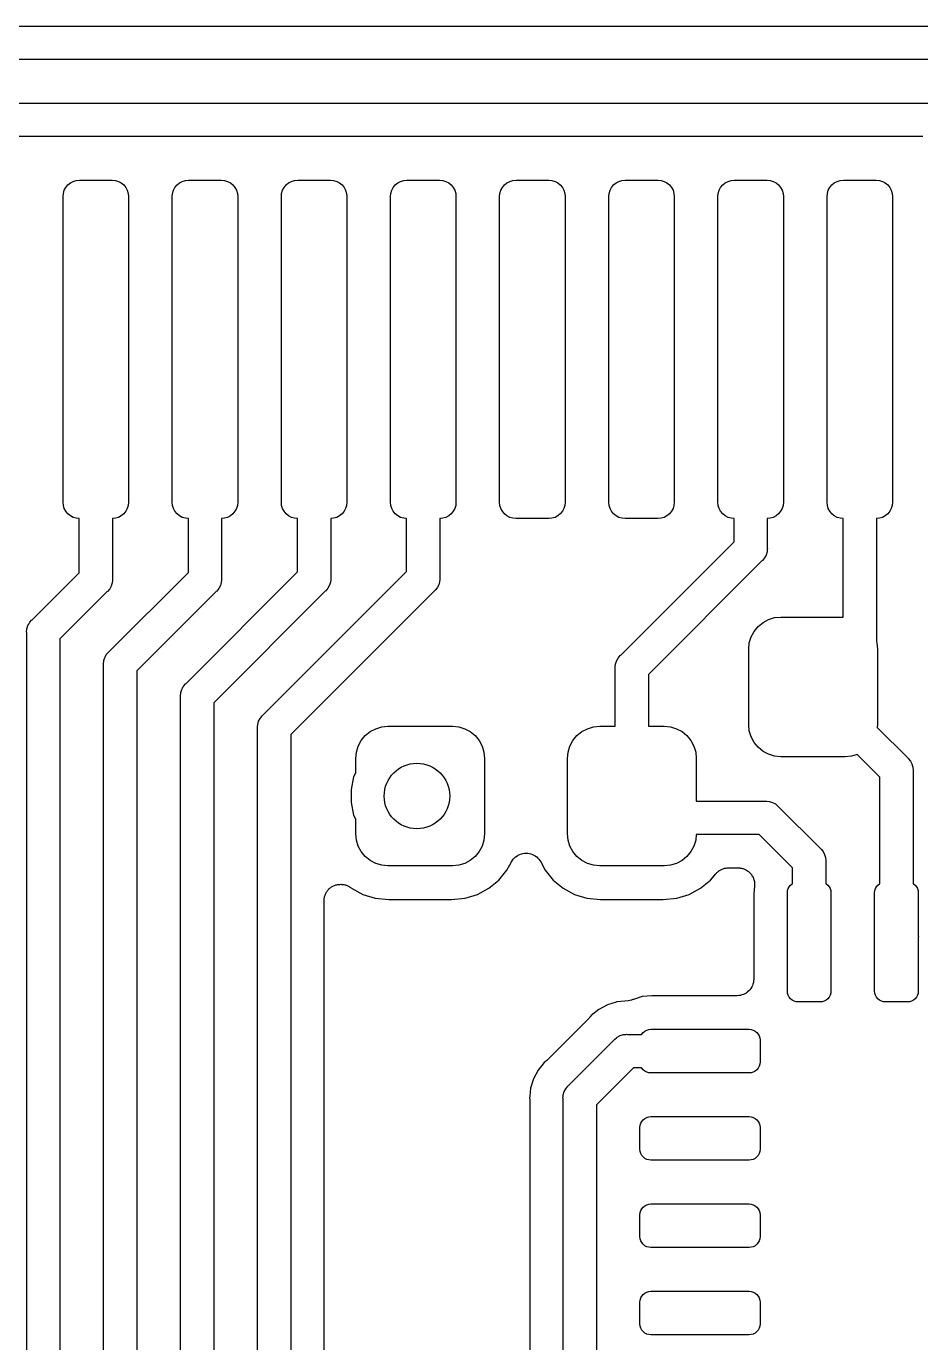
# Model space of a CAD drawing. Extents: x 0.48 to 2.43, y -7.79 to -4.85.
# Drawn here: x 1.3036 to 1.4649, y -6.0828 to -5.8454 of the extents above; entities that cross this region are included whole.
import ezdxf

# ---------------------------------------------------------------- set-up
doc = ezdxf.new("R2010")
doc.units = 0
doc.header["$MEASUREMENT"] = 0
doc.layers.add('BLACK', color=7, linetype='CONTINUOUS')

msp = doc.modelspace()

# ---------------------------------------------------------------- linework, layer by layer
at = {"layer": 'BLACK', "linetype": 'CONTINUOUS'}
for p, q in [((1.28214, -5.84544), (1.47214, -5.84544)), ((1.47104, -5.85144), (1.28323, -5.85144)), ((1.28788, -5.85931), (1.46639, -5.85931)), ((1.46529, -5.86531), (1.28898, -5.86531)), ((1.31025, -5.87557), (1.31042, -5.87501)), ((1.31042, -5.87501), (1.31069, -5.8745)), ((1.31069, -5.8745), (1.31106, -5.87405)), ((1.31106, -5.87405), (1.31151, -5.87369)), ((1.31151, -5.87369), (1.31202, -5.87341)), ((1.31202, -5.87341), (1.31257, -5.87325)), ((1.31257, -5.87325), (1.31315, -5.87319)), ((1.31315, -5.87319), (1.31906, -5.87319)), ((1.31906, -5.87319), (1.31963, -5.87325)), ((1.31963, -5.87325), (1.32019, -5.87341)), ((1.32019, -5.87341), (1.3207, -5.87369)), ((1.3207, -5.87369), (1.32114, -5.87405)), ((1.32114, -5.87405), (1.32151, -5.8745)), ((1.32151, -5.8745), (1.32178, -5.87501)), ((1.32178, -5.87501), (1.32195, -5.87557)), ((1.32994, -5.87557), (1.33011, -5.87501)), ((1.33011, -5.87501), (1.33038, -5.8745)), ((1.33038, -5.8745), (1.33075, -5.87405)), ((1.33075, -5.87405), (1.33119, -5.87369)), ((1.33119, -5.87369), (1.3317, -5.87341)), ((1.3317, -5.87341), (1.33226, -5.87325)), ((1.33226, -5.87325), (1.33283, -5.87319)), ((1.33283, -5.87319), (1.33874, -5.87319)), ((1.33874, -5.87319), (1.33932, -5.87325)), ((1.33932, -5.87325), (1.33987, -5.87341)), ((1.33987, -5.87341), (1.34038, -5.87369)), ((1.34038, -5.87369), (1.34083, -5.87405)), ((1.34083, -5.87405), (1.3412, -5.8745)), ((1.3412, -5.8745), (1.34147, -5.87501)), ((1.34147, -5.87501), (1.34164, -5.87557)), ((1.34962, -5.87557), (1.34979, -5.87501)), ((1.34979, -5.87501), (1.35006, -5.8745)), ((1.35006, -5.8745), (1.35043, -5.87405)), ((1.35043, -5.87405), (1.35088, -5.87369)), ((1.35088, -5.87369), (1.35139, -5.87341)), ((1.35139, -5.87341), (1.35194, -5.87325)), ((1.35194, -5.87325), (1.35252, -5.87319)), ((1.35252, -5.87319), (1.35843, -5.87319)), ((1.35843, -5.87319), (1.359, -5.87325)), ((1.359, -5.87325), (1.35956, -5.87341)), ((1.35956, -5.87341), (1.36007, -5.87369)), ((1.36007, -5.87369), (1.36051, -5.87405)), ((1.36051, -5.87405), (1.36088, -5.8745)), ((1.36088, -5.8745), (1.36115, -5.87501)), ((1.36115, -5.87501), (1.36132, -5.87557)), ((1.36931, -5.87557), (1.36948, -5.87501)), ((1.36948, -5.87501), (1.36975, -5.8745)), ((1.36975, -5.8745), (1.37012, -5.87405)), ((1.37012, -5.87405), (1.37056, -5.87369)), ((1.37056, -5.87369), (1.37107, -5.87341)), ((1.37107, -5.87341), (1.37163, -5.87325)), ((1.37163, -5.87325), (1.3722, -5.87319)), ((1.3722, -5.87319), (1.37811, -5.87319)), ((1.37811, -5.87319), (1.37869, -5.87325)), ((1.37869, -5.87325), (1.37924, -5.87341)), ((1.37924, -5.87341), (1.37975, -5.87369)), ((1.37975, -5.87369), (1.3802, -5.87405)), ((1.3802, -5.87405), (1.38057, -5.8745)), ((1.38057, -5.8745), (1.38084, -5.87501)), ((1.38084, -5.87501), (1.38101, -5.87557)), ((1.38899, -5.87557), (1.38916, -5.87501)), ((1.38916, -5.87501), (1.38943, -5.8745)), ((1.38943, -5.8745), (1.3898, -5.87405)), ((1.3898, -5.87405), (1.39025, -5.87369)), ((1.39025, -5.87369), (1.39076, -5.87341)), ((1.39076, -5.87341), (1.39131, -5.87325)), ((1.39131, -5.87325), (1.39189, -5.87319)), ((1.39189, -5.87319), (1.3978, -5.87319)), ((1.3978, -5.87319), (1.39837, -5.87325)), ((1.39837, -5.87325), (1.39893, -5.87341)), ((1.39893, -5.87341), (1.39944, -5.87369)), ((1.39944, -5.87369), (1.39988, -5.87405)), ((1.39988, -5.87405), (1.40025, -5.8745)), ((1.40025, -5.8745), (1.40052, -5.87501)), ((1.40052, -5.87501), (1.40069, -5.87557)), ((1.40868, -5.87557), (1.40885, -5.87501)), ((1.40885, -5.87501), (1.40912, -5.8745)), ((1.40912, -5.8745), (1.40949, -5.87405)), ((1.40949, -5.87405), (1.40993, -5.87369)), ((1.40993, -5.87369), (1.41044, -5.87341)), ((1.41044, -5.87341), (1.411, -5.87325)), ((1.411, -5.87325), (1.41157, -5.87319)), ((1.41157, -5.87319), (1.41748, -5.87319)), ((1.41748, -5.87319), (1.41806, -5.87325)), ((1.41806, -5.87325), (1.41861, -5.87341)), ((1.41861, -5.87341), (1.41912, -5.87369)), ((1.41912, -5.87369), (1.41957, -5.87405)), ((1.41957, -5.87405), (1.41994, -5.8745)), ((1.41994, -5.8745), (1.42021, -5.87501)), ((1.42021, -5.87501), (1.42038, -5.87557)), ((1.42836, -5.87557), (1.42853, -5.87501)), ((1.42853, -5.87501), (1.4288, -5.8745)), ((1.4288, -5.8745), (1.42917, -5.87405)), ((1.42917, -5.87405), (1.42962, -5.87369)), ((1.42962, -5.87369), (1.43013, -5.87341)), ((1.43013, -5.87341), (1.43068, -5.87325)), ((1.43068, -5.87325), (1.43126, -5.87319)), ((1.43126, -5.87319), (1.43717, -5.87319)), ((1.43717, -5.87319), (1.43774, -5.87325)), ((1.43774, -5.87325), (1.4383, -5.87341)), ((1.4383, -5.87341), (1.43881, -5.87369)), ((1.43881, -5.87369), (1.43925, -5.87405)), ((1.43925, -5.87405), (1.43962, -5.8745)), ((1.43962, -5.8745), (1.43989, -5.87501)), ((1.43989, -5.87501), (1.44006, -5.87557)), ((1.44805, -5.87557), (1.44822, -5.87501)), ((1.44822, -5.87501), (1.44849, -5.8745)), ((1.44849, -5.8745), (1.44886, -5.87405)), ((1.44886, -5.87405), (1.4493, -5.87369)), ((1.4493, -5.87369), (1.44981, -5.87341)), ((1.44981, -5.87341), (1.45037, -5.87325)), ((1.45037, -5.87325), (1.45094, -5.87319)), ((1.45094, -5.87319), (1.45685, -5.87319)), ((1.45685, -5.87319), (1.45743, -5.87325)), ((1.45743, -5.87325), (1.45798, -5.87341)), ((1.45798, -5.87341), (1.45849, -5.87369)), ((1.45849, -5.87369), (1.45894, -5.87405)), ((1.45894, -5.87405), (1.45931, -5.8745)), ((1.45931, -5.8745), (1.45958, -5.87501)), ((1.45958, -5.87501), (1.45975, -5.87557)), ((1.3102, -5.87614), (1.31025, -5.87557)), ((1.3102, -5.93126), (1.3102, -5.87614)), ((1.32195, -5.87557), (1.32201, -5.87614)), ((1.32201, -5.87614), (1.32201, -5.93126)), ((1.32988, -5.87614), (1.32994, -5.87557)), ((1.32988, -5.93126), (1.32988, -5.87614)), ((1.34164, -5.87557), (1.34169, -5.87614)), ((1.34169, -5.87614), (1.34169, -5.93126)), ((1.34957, -5.87614), (1.34962, -5.87557)), ((1.34957, -5.93126), (1.34957, -5.87614)), ((1.36132, -5.87557), (1.36138, -5.87614)), ((1.36138, -5.87614), (1.36138, -5.93126)), ((1.36925, -5.87614), (1.36931, -5.87557)), ((1.36925, -5.93126), (1.36925, -5.87614)), ((1.38101, -5.87557), (1.38106, -5.87614)), ((1.38106, -5.87614), (1.38106, -5.93126)), ((1.38894, -5.87614), (1.38899, -5.87557)), ((1.38894, -5.93126), (1.38894, -5.87614)), ((1.40069, -5.87557), (1.40075, -5.87614)), ((1.40075, -5.87614), (1.40075, -5.93126)), ((1.40862, -5.87614), (1.40868, -5.87557)), ((1.40862, -5.93126), (1.40862, -5.87614)), ((1.42038, -5.87557), (1.42043, -5.87614)), ((1.42043, -5.87614), (1.42043, -5.93126)), ((1.42831, -5.87614), (1.42836, -5.87557)), ((1.42831, -5.93126), (1.42831, -5.87614)), ((1.44006, -5.87557), (1.44012, -5.87614)), ((1.44012, -5.87614), (1.44012, -5.93126)), ((1.44799, -5.87614), (1.44805, -5.87557)), ((1.44799, -5.93126), (1.44799, -5.87614)), ((1.45975, -5.87557), (1.4598, -5.87614)), ((1.4598, -5.87614), (1.4598, -5.93126)), ((1.31025, -5.93184), (1.3102, -5.93126)), ((1.31042, -5.93239), (1.31025, -5.93184)), ((1.32195, -5.93184), (1.32178, -5.93239)), ((1.32201, -5.93126), (1.32195, -5.93184)), ((1.32994, -5.93184), (1.32988, -5.93126)), ((1.33011, -5.93239), (1.32994, -5.93184)), ((1.34164, -5.93184), (1.34147, -5.93239)), ((1.34169, -5.93126), (1.34164, -5.93184)), ((1.34962, -5.93184), (1.34957, -5.93126)), ((1.34979, -5.93239), (1.34962, -5.93184)), ((1.36132, -5.93184), (1.36115, -5.93239)), ((1.36138, -5.93126), (1.36132, -5.93184)), ((1.36931, -5.93184), (1.36925, -5.93126)), ((1.36948, -5.93239), (1.36931, -5.93184)), ((1.38101, -5.93184), (1.38084, -5.93239)), ((1.38106, -5.93126), (1.38101, -5.93184)), ((1.38899, -5.93184), (1.38894, -5.93126)), ((1.38916, -5.93239), (1.38899, -5.93184)), ((1.40069, -5.93184), (1.40052, -5.93239)), ((1.40075, -5.93126), (1.40069, -5.93184)), ((1.40868, -5.93184), (1.40862, -5.93126)), ((1.40885, -5.93239), (1.40868, -5.93184)), ((1.42038, -5.93184), (1.42021, -5.93239)), ((1.42043, -5.93126), (1.42038, -5.93184)), ((1.42836, -5.93184), (1.42831, -5.93126)), ((1.42853, -5.93239), (1.42836, -5.93184)), ((1.44006, -5.93184), (1.43989, -5.93239)), ((1.44012, -5.93126), (1.44006, -5.93184)), ((1.44805, -5.93184), (1.44799, -5.93126)), ((1.44822, -5.93239), (1.44805, -5.93184)), ((1.45975, -5.93184), (1.45958, -5.93239)), ((1.4598, -5.93126), (1.45975, -5.93184)), ((1.31069, -5.9329), (1.31042, -5.93239)), ((1.31106, -5.93335), (1.31069, -5.9329)), ((1.31151, -5.93371), (1.31106, -5.93335)), ((1.31202, -5.93399), (1.31151, -5.93371)), ((1.31257, -5.93416), (1.31202, -5.93399)), ((1.3131, -5.93421), (1.31257, -5.93416)), ((1.3131, -5.94397), (1.3131, -5.93421)), ((1.31963, -5.93416), (1.3191, -5.93421)), ((1.3191, -5.93421), (1.3191, -5.94506)), ((1.32019, -5.93399), (1.31963, -5.93416)), ((1.3207, -5.93371), (1.32019, -5.93399)), ((1.32114, -5.93335), (1.3207, -5.93371)), ((1.32151, -5.9329), (1.32114, -5.93335)), ((1.32178, -5.93239), (1.32151, -5.9329)), ((1.33038, -5.9329), (1.33011, -5.93239)), ((1.33075, -5.93335), (1.33038, -5.9329)), ((1.33119, -5.93371), (1.33075, -5.93335)), ((1.3317, -5.93399), (1.33119, -5.93371)), ((1.33226, -5.93416), (1.3317, -5.93399)), ((1.33279, -5.93421), (1.33226, -5.93416)), ((1.33279, -5.94391), (1.33279, -5.93421)), ((1.33932, -5.93416), (1.33879, -5.93421)), ((1.33879, -5.93421), (1.33879, -5.945)), ((1.33987, -5.93399), (1.33932, -5.93416)), ((1.34038, -5.93371), (1.33987, -5.93399)), ((1.34083, -5.93335), (1.34038, -5.93371)), ((1.3412, -5.9329), (1.34083, -5.93335)), ((1.34147, -5.93239), (1.3412, -5.9329)), ((1.35006, -5.9329), (1.34979, -5.93239)), ((1.35043, -5.93335), (1.35006, -5.9329)), ((1.35088, -5.93371), (1.35043, -5.93335)), ((1.35139, -5.93399), (1.35088, -5.93371)), ((1.35194, -5.93416), (1.35139, -5.93399)), ((1.35247, -5.93421), (1.35194, -5.93416)), ((1.35247, -5.94384), (1.35247, -5.93421)), ((1.359, -5.93416), (1.35847, -5.93421)), ((1.35847, -5.93421), (1.35847, -5.94494)), ((1.35956, -5.93399), (1.359, -5.93416)), ((1.36007, -5.93371), (1.35956, -5.93399)), ((1.36051, -5.93335), (1.36007, -5.93371)), ((1.36088, -5.9329), (1.36051, -5.93335)), ((1.36115, -5.93239), (1.36088, -5.9329)), ((1.36975, -5.9329), (1.36948, -5.93239)), ((1.37012, -5.93335), (1.36975, -5.9329)), ((1.37056, -5.93371), (1.37012, -5.93335)), ((1.37107, -5.93399), (1.37056, -5.93371)), ((1.37163, -5.93416), (1.37107, -5.93399)), ((1.37216, -5.93421), (1.37163, -5.93416)), ((1.37216, -5.94378), (1.37216, -5.93421)), ((1.37869, -5.93416), (1.37816, -5.93421)), ((1.37816, -5.93421), (1.37816, -5.94487)), ((1.37924, -5.93399), (1.37869, -5.93416)), ((1.37975, -5.93371), (1.37924, -5.93399)), ((1.3802, -5.93335), (1.37975, -5.93371)), ((1.38057, -5.9329), (1.3802, -5.93335)), ((1.38084, -5.93239), (1.38057, -5.9329)), ((1.38943, -5.9329), (1.38916, -5.93239)), ((1.3898, -5.93335), (1.38943, -5.9329)), ((1.39025, -5.93371), (1.3898, -5.93335)), ((1.39076, -5.93399), (1.39025, -5.93371)), ((1.39131, -5.93416), (1.39076, -5.93399)), ((1.39189, -5.93421), (1.39131, -5.93416)), ((1.3978, -5.93421), (1.39189, -5.93421)), ((1.39837, -5.93416), (1.3978, -5.93421)), ((1.39893, -5.93399), (1.39837, -5.93416)), ((1.39944, -5.93371), (1.39893, -5.93399)), ((1.39988, -5.93335), (1.39944, -5.93371)), ((1.40025, -5.9329), (1.39988, -5.93335)), ((1.40052, -5.93239), (1.40025, -5.9329)), ((1.40912, -5.9329), (1.40885, -5.93239)), ((1.40949, -5.93335), (1.40912, -5.9329)), ((1.40993, -5.93371), (1.40949, -5.93335)), ((1.41044, -5.93399), (1.40993, -5.93371)), ((1.411, -5.93416), (1.41044, -5.93399)), ((1.41157, -5.93421), (1.411, -5.93416)), ((1.41748, -5.93421), (1.41157, -5.93421)), ((1.41806, -5.93416), (1.41748, -5.93421)), ((1.41861, -5.93399), (1.41806, -5.93416)), ((1.41912, -5.93371), (1.41861, -5.93399)), ((1.41957, -5.93335), (1.41912, -5.93371)), ((1.41994, -5.9329), (1.41957, -5.93335)), ((1.42021, -5.93239), (1.41994, -5.9329)), ((1.4288, -5.9329), (1.42853, -5.93239)), ((1.42917, -5.93335), (1.4288, -5.9329)), ((1.42962, -5.93371), (1.42917, -5.93335)), ((1.43013, -5.93399), (1.42962, -5.93371)), ((1.43068, -5.93416), (1.43013, -5.93399)), ((1.43121, -5.93421), (1.43068, -5.93416)), ((1.43121, -5.93839), (1.43121, -5.93421)), ((1.43774, -5.93416), (1.43721, -5.93421)), ((1.43721, -5.93421), (1.43721, -5.93949)), ((1.4383, -5.93399), (1.43774, -5.93416)), ((1.43881, -5.93371), (1.4383, -5.93399)), ((1.43925, -5.93335), (1.43881, -5.93371)), ((1.43962, -5.9329), (1.43925, -5.93335)), ((1.43989, -5.93239), (1.43962, -5.9329)), ((1.44849, -5.9329), (1.44822, -5.93239)), ((1.44886, -5.93335), (1.44849, -5.9329)), ((1.4493, -5.93371), (1.44886, -5.93335)), ((1.44981, -5.93399), (1.4493, -5.93371)), ((1.45037, -5.93416), (1.44981, -5.93399)), ((1.4509, -5.93421), (1.45037, -5.93416)), ((1.4509, -5.95197), (1.4509, -5.93421)), ((1.45743, -5.93416), (1.4569, -5.93421)), ((1.4569, -5.93421), (1.4569, -5.95599)), ((1.45798, -5.93399), (1.45743, -5.93416)), ((1.45849, -5.93371), (1.45798, -5.93399)), ((1.45894, -5.93335), (1.45849, -5.93371)), ((1.45931, -5.9329), (1.45894, -5.93335)), ((1.45958, -5.93239), (1.45931, -5.9329)), ((1.41078, -5.95883), (1.43121, -5.93839)), ((1.43672, -5.94131), (1.43634, -5.94177)), ((1.437, -5.94079), (1.43672, -5.94131)), ((1.43717, -5.94023), (1.437, -5.94079)), ((1.43721, -5.93978), (1.43717, -5.94023)), ((1.43721, -5.93949), (1.43723, -5.93964)), ((1.43723, -5.93964), (1.43721, -5.93978)), ((1.43721, -5.93978), (1.43721, -5.93978)), ((1.30462, -5.95245), (1.3131, -5.94397)), ((1.31849, -5.9582), (1.33279, -5.94391)), ((1.33237, -5.96395), (1.35247, -5.94384)), ((1.34624, -5.96969), (1.37216, -5.94378)), ((1.43623, -5.94186), (1.4158, -5.9623)), ((1.43634, -5.94177), (1.43623, -5.94186)), ((1.31889, -5.94637), (1.31861, -5.94689)), ((1.31906, -5.9458), (1.31889, -5.94637)), ((1.3191, -5.94536), (1.31906, -5.9458)), ((1.3191, -5.94506), (1.31912, -5.94521)), ((1.31912, -5.94521), (1.3191, -5.94536)), ((1.3191, -5.94536), (1.3191, -5.94536)), ((1.33857, -5.9463), (1.33829, -5.94682)), ((1.33874, -5.94574), (1.33857, -5.9463)), ((1.33879, -5.94529), (1.33874, -5.94574)), ((1.33879, -5.945), (1.3388, -5.94515)), ((1.3388, -5.94515), (1.33879, -5.94529)), ((1.33879, -5.94529), (1.33879, -5.94529)), ((1.35826, -5.94624), (1.35798, -5.94676)), ((1.35843, -5.94567), (1.35826, -5.94624)), ((1.35847, -5.94523), (1.35843, -5.94567)), ((1.35847, -5.94494), (1.35849, -5.94508)), ((1.35849, -5.94508), (1.35847, -5.94523)), ((1.35847, -5.94523), (1.35847, -5.94523)), ((1.37794, -5.94617), (1.37766, -5.9467)), ((1.37811, -5.94561), (1.37794, -5.94617)), ((1.37816, -5.94517), (1.37811, -5.94561)), ((1.37816, -5.94487), (1.37817, -5.94502)), ((1.37817, -5.94502), (1.37816, -5.94517)), ((1.37816, -5.94517), (1.37816, -5.94517)), ((1.31812, -5.94744), (1.30964, -5.95592)), ((1.31823, -5.94734), (1.31812, -5.94744)), ((1.31861, -5.94689), (1.31823, -5.94734)), ((1.3378, -5.94737), (1.32351, -5.96167)), ((1.35749, -5.94731), (1.33739, -5.96741)), ((1.33792, -5.94728), (1.3378, -5.94737)), ((1.33829, -5.94682), (1.33792, -5.94728)), ((1.37717, -5.94725), (1.35126, -5.97316)), ((1.3576, -5.94722), (1.35749, -5.94731)), ((1.35798, -5.94676), (1.3576, -5.94722)), ((1.37729, -5.94715), (1.37717, -5.94725)), ((1.37766, -5.9467), (1.37729, -5.94715)), ((1.30369, -5.95407), (1.30385, -5.95352)), ((1.30385, -5.95352), (1.304, -5.95325)), ((1.304, -5.95325), (1.30413, -5.953)), ((1.30413, -5.953), (1.30423, -5.95289)), ((1.30423, -5.95289), (1.3045, -5.95255)), ((1.3045, -5.95255), (1.30462, -5.95245)), ((1.43556, -5.95367), (1.43644, -5.95295)), ((1.43644, -5.95295), (1.43744, -5.95241)), ((1.43744, -5.95241), (1.43853, -5.95208)), ((1.43853, -5.95208), (1.43967, -5.95197)), ((1.43967, -5.95197), (1.4509, -5.95197)), ((1.30362, -5.95468), (1.30368, -5.95409)), ((1.30364, -5.95482), (1.30362, -5.95468)), ((1.30364, -6.43337), (1.30364, -5.95482)), ((1.30368, -5.95409), (1.30369, -5.95407)), ((1.30964, -5.95592), (1.30964, -6.43228)), ((1.43397, -5.95664), (1.4343, -5.95555)), ((1.4343, -5.95555), (1.43484, -5.95455)), ((1.43484, -5.95455), (1.43556, -5.95367)), ((1.31829, -5.95841), (1.31838, -5.95829)), ((1.31838, -5.95829), (1.31849, -5.9582)), ((1.43386, -5.95778), (1.43397, -5.95664)), ((1.43386, -5.97136), (1.43386, -5.95778)), ((1.4569, -5.95629), (1.45689, -5.95636)), ((1.45689, -5.95636), (1.45698, -5.95664)), ((1.4569, -5.95599), (1.45691, -5.95614)), ((1.45691, -5.95614), (1.4569, -5.95629)), ((1.45698, -5.95664), (1.45709, -5.95778)), ((1.45709, -5.95778), (1.45709, -5.97136)), ((1.3175, -5.96042), (1.31755, -5.95984)), ((1.31751, -5.96057), (1.3175, -5.96042)), ((1.31751, -6.42666), (1.31751, -5.96057)), ((1.31755, -5.95984), (1.31756, -5.95983)), ((1.31756, -5.95983), (1.31773, -5.95927)), ((1.31773, -5.95927), (1.31777, -5.95919)), ((1.31777, -5.95919), (1.318, -5.95875)), ((1.318, -5.95875), (1.31829, -5.95841)), ((1.4098, -5.96087), (1.40984, -5.96047)), ((1.40984, -5.96047), (1.41001, -5.9599)), ((1.41001, -5.9599), (1.41029, -5.95938)), ((1.41029, -5.95938), (1.41066, -5.95892)), ((1.41066, -5.95892), (1.41078, -5.95883)), ((1.32351, -5.96167), (1.32351, -6.42557)), ((1.40978, -5.96105), (1.4098, -5.96087)), ((1.4098, -5.9612), (1.40978, -5.96105)), ((1.4098, -5.97165), (1.4098, -5.9612)), ((1.4158, -5.9623), (1.4158, -5.97165)), ((1.33143, -5.96558), (1.3316, -5.96502)), ((1.3316, -5.96502), (1.33171, -5.96482)), ((1.33171, -5.96482), (1.33188, -5.9645)), ((1.33188, -5.9645), (1.33199, -5.96436)), ((1.33199, -5.96436), (1.33225, -5.96404)), ((1.33225, -5.96404), (1.33237, -5.96395)), ((1.33137, -5.96617), (1.33142, -5.96562)), ((1.33139, -5.96632), (1.33137, -5.96617)), ((1.33139, -6.42085), (1.33139, -5.96632)), ((1.33142, -5.96562), (1.33143, -5.96558)), ((1.33739, -5.96741), (1.33739, -6.41976)), ((1.34575, -5.97024), (1.34613, -5.96979)), ((1.34613, -5.96979), (1.34624, -5.96969)), ((1.34524, -5.97192), (1.34526, -5.97176)), ((1.34526, -5.97207), (1.34524, -5.97192)), ((1.34526, -5.97176), (1.3453, -5.97133)), ((1.34526, -6.41504), (1.34526, -5.97207)), ((1.3453, -5.97133), (1.34547, -5.97076)), ((1.34547, -5.97076), (1.34575, -5.97024)), ((1.36557, -5.97263), (1.36658, -5.9721)), ((1.36658, -5.9721), (1.36767, -5.97177)), ((1.36767, -5.97177), (1.3688, -5.97165)), ((1.3688, -5.97165), (1.38041, -5.97165)), ((1.38041, -5.97165), (1.38155, -5.97177)), ((1.38155, -5.97177), (1.38264, -5.9721)), ((1.38264, -5.9721), (1.38364, -5.97263)), ((1.40376, -5.97263), (1.40477, -5.9721)), ((1.40477, -5.9721), (1.40586, -5.97177)), ((1.40586, -5.97177), (1.40699, -5.97165)), ((1.40699, -5.97165), (1.4098, -5.97165)), ((1.4158, -5.97165), (1.4186, -5.97165)), ((1.4186, -5.97165), (1.41974, -5.97177)), ((1.41974, -5.97177), (1.42082, -5.9721)), ((1.42082, -5.9721), (1.42183, -5.97263)), ((1.43397, -5.97249), (1.43386, -5.97136)), ((1.4343, -5.97358), (1.43397, -5.97249)), ((1.45709, -5.97136), (1.45703, -5.97189)), ((1.45703, -5.97189), (1.46253, -5.97738)), ((1.35126, -5.97316), (1.35126, -6.41395)), ((1.36343, -5.97524), (1.36397, -5.97423)), ((1.36397, -5.97423), (1.36469, -5.97335)), ((1.36469, -5.97335), (1.36557, -5.97263)), ((1.38364, -5.97263), (1.38452, -5.97335)), ((1.38452, -5.97335), (1.38524, -5.97423)), ((1.38524, -5.97423), (1.38578, -5.97524)), ((1.40162, -5.97524), (1.40216, -5.97423)), ((1.40216, -5.97423), (1.40288, -5.97335)), ((1.40288, -5.97335), (1.40376, -5.97263)), ((1.42183, -5.97263), (1.42271, -5.97335)), ((1.42271, -5.97335), (1.42343, -5.97423)), ((1.42343, -5.97423), (1.42397, -5.97524)), ((1.43484, -5.97458), (1.4343, -5.97358)), ((1.43556, -5.97546), (1.43484, -5.97458)), ((1.36299, -5.97746), (1.3631, -5.97633)), ((1.3631, -5.97633), (1.36343, -5.97524)), ((1.38578, -5.97524), (1.38611, -5.97633)), ((1.38611, -5.97633), (1.38622, -5.97746)), ((1.40118, -5.97746), (1.40129, -5.97633)), ((1.40129, -5.97633), (1.40162, -5.97524)), ((1.42397, -5.97524), (1.4243, -5.97633)), ((1.4243, -5.97633), (1.42441, -5.97746)), ((1.43644, -5.97619), (1.43556, -5.97546)), ((1.43744, -5.97672), (1.43644, -5.97619)), ((1.43853, -5.97705), (1.43744, -5.97672)), ((1.43967, -5.97717), (1.43853, -5.97705)), ((1.45128, -5.97717), (1.43967, -5.97717)), ((1.45241, -5.97705), (1.45128, -5.97717)), ((1.45341, -5.97675), (1.45241, -5.97705)), ((1.45751, -5.98085), (1.45341, -5.97675)), ((1.36299, -5.98), (1.36299, -5.97746)), ((1.38622, -5.97746), (1.38622, -5.99104)), ((1.40118, -5.99104), (1.40118, -5.97746)), ((1.42441, -5.97746), (1.42441, -5.98519)), ((1.46253, -5.97738), (1.46264, -5.97747)), ((1.46264, -5.97747), (1.46302, -5.97793)), ((1.46302, -5.97793), (1.4633, -5.97845)), ((1.4633, -5.97845), (1.46341, -5.97884)), ((1.46341, -5.97884), (1.46347, -5.97902)), ((1.46347, -5.97902), (1.46353, -5.97961)), ((1.46353, -5.97961), (1.46351, -5.97975)), ((1.3622, -5.98309), (1.36266, -5.98081)), ((1.36266, -5.98081), (1.36299, -5.98)), ((1.45751, -6.00002), (1.45751, -5.98085)), ((1.46351, -5.97975), (1.46351, -6.00002)), ((1.3622, -5.98542), (1.3622, -5.98309)), ((1.36266, -5.9877), (1.3622, -5.98542)), ((1.42441, -5.98519), (1.43686, -5.98519)), ((1.43686, -5.98519), (1.43701, -5.98517)), ((1.43701, -5.98517), (1.43715, -5.98519)), ((1.43715, -5.98519), (1.43715, -5.98519)), ((1.43715, -5.98519), (1.4376, -5.98523)), ((1.4376, -5.98523), (1.43816, -5.9854)), ((1.43816, -5.9854), (1.43868, -5.98568)), ((1.43868, -5.98568), (1.43914, -5.98606)), ((1.43914, -5.98606), (1.43923, -5.98617)), ((1.43923, -5.98617), (1.44678, -5.99372)), ((1.36299, -5.9885), (1.36266, -5.9877)), ((1.36299, -5.99104), (1.36299, -5.9885)), ((1.3631, -5.99218), (1.36299, -5.99104)), ((1.38622, -5.99104), (1.38611, -5.99218)), ((1.40129, -5.99218), (1.40118, -5.99104)), ((1.4244, -5.99119), (1.4243, -5.99218)), ((1.43577, -5.99119), (1.4244, -5.99119)), ((1.44176, -5.99719), (1.43577, -5.99119)), ((1.36343, -5.99327), (1.3631, -5.99218)), ((1.36397, -5.99427), (1.36343, -5.99327)), ((1.38578, -5.99327), (1.38524, -5.99427)), ((1.38611, -5.99218), (1.38578, -5.99327)), ((1.40162, -5.99327), (1.40129, -5.99218)), ((1.40216, -5.99427), (1.40162, -5.99327)), ((1.42397, -5.99327), (1.42343, -5.99427)), ((1.4243, -5.99218), (1.42397, -5.99327)), ((1.44678, -5.99372), (1.4469, -5.99381)), ((1.4469, -5.99381), (1.44727, -5.99427)), ((1.36469, -5.99515), (1.36397, -5.99427)), ((1.36557, -5.99587), (1.36469, -5.99515)), ((1.36658, -5.99641), (1.36557, -5.99587)), ((1.38364, -5.99587), (1.38264, -5.99641)), ((1.38452, -5.99515), (1.38364, -5.99587)), ((1.38524, -5.99427), (1.38452, -5.99515)), ((1.39025, -5.99762), (1.39106, -5.99612)), ((1.39106, -5.99612), (1.39108, -5.99609)), ((1.39108, -5.99609), (1.39125, -5.99584)), ((1.39125, -5.99584), (1.3914, -5.99561)), ((1.3914, -5.99561), (1.39141, -5.9956)), ((1.3914, -5.99561), (1.3914, -5.99561)), ((1.39141, -5.9956), (1.39162, -5.9954)), ((1.39162, -5.9954), (1.39182, -5.9952)), ((1.39182, -5.9952), (1.39183, -5.99519)), ((1.39182, -5.9952), (1.39182, -5.9952)), ((1.39183, -5.99519), (1.39207, -5.99504)), ((1.39207, -5.99504), (1.39231, -5.99488)), ((1.39231, -5.99488), (1.39232, -5.99487)), ((1.39231, -5.99488), (1.39231, -5.99488)), ((1.39232, -5.99487), (1.39258, -5.99477)), ((1.39258, -5.99477), (1.39285, -5.99466)), ((1.39285, -5.99466), (1.39285, -5.99466)), ((1.39285, -5.99466), (1.39286, -5.99466)), ((1.39286, -5.99466), (1.39314, -5.9946)), ((1.39314, -5.9946), (1.39342, -5.99455)), ((1.39342, -5.99455), (1.39343, -5.99455)), ((1.39343, -5.99455), (1.39344, -5.99455)), ((1.39344, -5.99455), (1.39372, -5.99455)), ((1.39372, -5.99455), (1.39401, -5.99455)), ((1.39401, -5.99455), (1.39401, -5.99455)), ((1.39401, -5.99455), (1.39402, -5.99455)), ((1.39402, -5.99455), (1.3943, -5.99461)), ((1.3943, -5.99461), (1.39458, -5.99467)), ((1.39458, -5.99467), (1.39459, -5.99467)), ((1.39459, -5.99467), (1.39459, -5.99467)), ((1.39459, -5.99467), (1.39486, -5.99478)), ((1.39486, -5.99478), (1.39512, -5.99489)), ((1.39512, -5.99489), (1.39513, -5.9949)), ((1.39513, -5.9949), (1.39513, -5.9949)), ((1.39513, -5.9949), (1.39537, -5.99506)), ((1.39537, -5.99506), (1.39561, -5.99522)), ((1.39561, -5.99522), (1.39561, -5.99522)), ((1.39561, -5.99522), (1.39562, -5.99523)), ((1.39562, -5.99523), (1.39582, -5.99544)), ((1.39582, -5.99544), (1.39602, -5.99563)), ((1.39602, -5.99563), (1.39603, -5.99564)), ((1.39603, -5.99564), (1.39603, -5.99565)), ((1.39603, -5.99565), (1.39619, -5.99588)), ((1.39619, -5.99588), (1.39635, -5.99612)), ((1.39635, -5.99612), (1.39715, -5.99762)), ((1.40288, -5.99515), (1.40216, -5.99427)), ((1.40376, -5.99587), (1.40288, -5.99515)), ((1.40477, -5.99641), (1.40376, -5.99587)), ((1.42183, -5.99587), (1.42082, -5.99641)), ((1.42271, -5.99515), (1.42183, -5.99587)), ((1.42343, -5.99427), (1.42271, -5.99515)), ((1.44727, -5.99427), (1.44755, -5.99479)), ((1.44755, -5.99479), (1.44772, -5.99536)), ((1.44772, -5.99536), (1.44776, -5.99579)), ((1.44776, -5.99579), (1.44778, -5.99594)), ((1.44778, -5.99594), (1.44776, -5.99609)), ((1.44776, -5.99609), (1.44776, -6.00002)), ((1.36767, -5.99674), (1.36658, -5.99641)), ((1.3688, -5.99685), (1.36767, -5.99674)), ((1.38041, -5.99685), (1.3688, -5.99685)), ((1.38155, -5.99674), (1.38041, -5.99685)), ((1.38264, -5.99641), (1.38155, -5.99674)), ((1.38878, -5.99941), (1.39025, -5.99762)), ((1.39715, -5.99762), (1.39862, -5.99941)), ((1.40586, -5.99674), (1.40477, -5.99641)), ((1.40699, -5.99685), (1.40586, -5.99674)), ((1.4186, -5.99685), (1.40699, -5.99685)), ((1.41974, -5.99674), (1.4186, -5.99685)), ((1.42082, -5.99641), (1.41974, -5.99674)), ((1.42697, -5.99941), (1.4279, -5.99829)), ((1.4279, -5.99829), (1.42792, -5.99825)), ((1.42792, -5.99825), (1.42802, -5.99816)), ((1.42802, -5.99816), (1.4281, -5.99806)), ((1.4281, -5.99806), (1.42823, -5.99796)), ((1.42823, -5.99796), (1.42834, -5.99785)), ((1.42834, -5.99785), (1.42845, -5.99777)), ((1.42845, -5.99777), (1.42856, -5.99769)), ((1.42856, -5.99769), (1.4287, -5.99761)), ((1.4287, -5.99761), (1.42883, -5.99753)), ((1.42883, -5.99753), (1.42896, -5.99748)), ((1.42896, -5.99748), (1.42907, -5.99742)), ((1.42907, -5.99742), (1.42923, -5.99737)), ((1.42923, -5.99737), (1.42938, -5.99731)), ((1.42938, -5.99731), (1.42951, -5.99728)), ((1.42951, -5.99728), (1.42963, -5.99725)), ((1.42963, -5.99725), (1.42979, -5.99723)), ((1.42979, -5.99723), (1.42995, -5.9972)), ((1.42995, -5.9972), (1.43008, -5.9972)), ((1.43008, -5.9972), (1.43022, -5.99719)), ((1.43022, -5.99719), (1.43193, -5.99719)), ((1.43193, -5.99719), (1.43197, -5.99719)), ((1.43197, -5.99719), (1.43211, -5.9972)), ((1.43211, -5.9972), (1.43225, -5.99721)), ((1.43225, -5.99721), (1.4324, -5.99724)), ((1.4324, -5.99724), (1.43256, -5.99725)), ((1.43256, -5.99725), (1.43269, -5.9973)), ((1.43269, -5.9973), (1.43282, -5.99732)), ((1.43282, -5.99732), (1.43296, -5.99738)), ((1.43296, -5.99738), (1.43311, -5.99743)), ((1.43311, -5.99743), (1.43323, -5.9975)), ((1.43323, -5.9975), (1.43336, -5.99755)), ((1.43336, -5.99755), (1.43349, -5.99764)), ((1.43349, -5.99764), (1.43363, -5.99771)), ((1.43363, -5.99771), (1.43373, -5.9978)), ((1.43373, -5.9978), (1.43384, -5.99788)), ((1.43384, -5.99788), (1.43395, -5.99799)), ((1.43395, -5.99799), (1.43407, -5.99809)), ((1.43407, -5.99809), (1.43416, -5.9982)), ((1.43416, -5.9982), (1.43426, -5.99829)), ((1.43426, -5.99829), (1.43434, -5.99842)), ((1.43434, -5.99842), (1.43444, -5.99855)), ((1.43444, -5.99855), (1.4345, -5.99867)), ((1.4345, -5.99867), (1.43458, -5.99878)), ((1.44176, -6.00002), (1.44176, -5.99719)), ((1.35806, -6.00113), (1.35816, -6.00101)), ((1.35816, -6.00101), (1.35827, -6.00092)), ((1.35827, -6.00092), (1.35837, -6.00082)), ((1.35837, -6.00082), (1.3585, -6.00074)), ((1.3585, -6.00074), (1.35862, -6.00064)), ((1.35862, -6.00064), (1.35874, -6.00058)), ((1.35874, -6.00058), (1.35886, -6.0005)), ((1.35886, -6.0005), (1.359, -6.00044)), ((1.359, -6.00044), (1.35914, -6.00037)), ((1.35914, -6.00037), (1.35927, -6.00033)), ((1.35927, -6.00033), (1.3594, -6.00028)), ((1.3594, -6.00028), (1.35955, -6.00025)), ((1.35955, -6.00025), (1.3597, -6.00021)), ((1.3597, -6.00021), (1.35984, -6.00019)), ((1.35984, -6.00019), (1.35998, -6.00017)), ((1.35998, -6.00017), (1.36013, -6.00017)), ((1.36013, -6.00017), (1.36028, -6.00015)), ((1.36028, -6.00015), (1.36042, -6.00017)), ((1.36042, -6.00017), (1.36056, -6.00017)), ((1.36056, -6.00017), (1.36071, -6.0002)), ((1.36071, -6.0002), (1.36086, -6.00022)), ((1.36086, -6.00022), (1.361, -6.00026)), ((1.361, -6.00026), (1.36114, -6.00028)), ((1.36114, -6.00028), (1.36128, -6.00034)), ((1.36128, -6.00034), (1.36142, -6.00039)), ((1.36142, -6.00039), (1.36155, -6.00046)), ((1.36155, -6.00046), (1.36168, -6.00051)), ((1.36168, -6.00051), (1.3618, -6.00059)), ((1.3618, -6.00059), (1.36194, -6.00067)), ((1.36194, -6.00067), (1.36205, -6.00076)), ((1.36205, -6.00076), (1.36216, -6.00083)), ((1.36216, -6.00083), (1.36222, -6.00088)), ((1.36222, -6.00088), (1.36427, -6.00198)), ((1.38494, -6.00198), (1.38699, -6.00088)), ((1.38699, -6.00088), (1.38878, -5.99941)), ((1.39862, -5.99941), (1.40041, -6.00088)), ((1.40041, -6.00088), (1.40246, -6.00198)), ((1.42313, -6.00198), (1.42518, -6.00088)), ((1.42518, -6.00088), (1.42697, -5.99941)), ((1.43458, -5.99878), (1.43464, -5.99893)), ((1.43464, -5.99893), (1.43471, -5.99907)), ((1.43471, -5.99907), (1.43475, -5.9992)), ((1.43475, -5.9992), (1.4348, -5.99932)), ((1.43492, -6.00048), (1.43478, -6.00184)), ((1.4348, -5.99932), (1.43483, -5.99948)), ((1.43483, -5.99948), (1.43488, -5.99963)), ((1.43488, -5.99963), (1.43489, -5.99976)), ((1.43489, -5.99976), (1.43492, -5.9999)), ((1.43492, -5.9999), (1.43492, -6.00005)), ((1.43492, -6.00005), (1.43493, -6.00021)), ((1.43493, -6.00021), (1.43492, -6.00035)), ((1.43492, -6.00035), (1.43492, -6.00048)), ((1.44086, -6.00131), (1.44098, -6.00094)), ((1.44098, -6.00094), (1.44116, -6.0006)), ((1.44116, -6.0006), (1.4414, -6.0003)), ((1.4414, -6.0003), (1.4417, -6.00006)), ((1.4417, -6.00006), (1.44176, -6.00002)), ((1.44776, -6.00002), (1.44783, -6.00006)), ((1.44783, -6.00006), (1.44812, -6.0003)), ((1.44812, -6.0003), (1.44837, -6.0006)), ((1.44837, -6.0006), (1.44855, -6.00094)), ((1.44855, -6.00094), (1.44866, -6.00131)), ((1.45661, -6.00131), (1.45672, -6.00094)), ((1.45672, -6.00094), (1.45691, -6.0006)), ((1.45691, -6.0006), (1.45715, -6.0003)), ((1.45715, -6.0003), (1.45745, -6.00006)), ((1.45745, -6.00006), (1.45751, -6.00002)), ((1.46351, -6.00002), (1.46357, -6.00006)), ((1.46357, -6.00006), (1.46387, -6.0003)), ((1.46387, -6.0003), (1.46412, -6.0006)), ((1.46412, -6.0006), (1.4643, -6.00094)), ((1.4643, -6.00094), (1.46441, -6.00131)), ((1.35726, -6.00311), (1.35728, -6.00297)), ((1.35726, -6.00315), (1.35726, -6.00311)), ((1.35726, -6.41022), (1.35726, -6.00315)), ((1.35728, -6.00283), (1.35731, -6.00268)), ((1.35728, -6.00297), (1.35728, -6.00283)), ((1.35731, -6.00268), (1.35732, -6.00253)), ((1.35732, -6.00253), (1.35737, -6.0024)), ((1.35737, -6.0024), (1.3574, -6.00226)), ((1.3574, -6.00226), (1.35746, -6.00212)), ((1.35746, -6.00212), (1.3575, -6.00197)), ((1.3575, -6.00197), (1.35757, -6.00185)), ((1.35757, -6.00185), (1.35762, -6.00172)), ((1.35762, -6.00172), (1.35771, -6.00159)), ((1.35771, -6.00159), (1.35778, -6.00146)), ((1.35778, -6.00146), (1.35787, -6.00135)), ((1.35787, -6.00135), (1.35795, -6.00123)), ((1.35795, -6.00123), (1.35806, -6.00113)), ((1.36427, -6.00198), (1.36649, -6.00265)), ((1.36649, -6.00265), (1.36895, -6.00289)), ((1.36895, -6.00289), (1.38027, -6.00289)), ((1.38027, -6.00289), (1.38272, -6.00265)), ((1.38272, -6.00265), (1.38494, -6.00198)), ((1.40246, -6.00198), (1.40468, -6.00265)), ((1.40468, -6.00265), (1.40714, -6.00289)), ((1.40714, -6.00289), (1.41846, -6.00289)), ((1.41846, -6.00289), (1.42091, -6.00265)), ((1.42091, -6.00265), (1.42313, -6.00198)), ((1.43478, -6.00184), (1.43478, -6.01726)), ((1.44083, -6.00169), (1.44086, -6.00131)), ((1.44083, -6.01941), (1.44083, -6.00169)), ((1.44866, -6.00131), (1.4487, -6.00169)), ((1.4487, -6.00169), (1.4487, -6.01941)), ((1.45657, -6.00169), (1.45661, -6.00131)), ((1.45657, -6.01941), (1.45657, -6.00169)), ((1.46441, -6.00131), (1.46445, -6.00169)), ((1.46445, -6.00169), (1.46445, -6.00947)), ((1.46445, -6.00947), (1.46446, -6.00961)), ((1.46446, -6.00961), (1.46445, -6.00976)), ((1.46445, -6.00976), (1.46445, -6.01941)), ((1.43475, -6.01758), (1.43472, -6.01786)), ((1.43478, -6.0173), (1.43475, -6.01758)), ((1.43478, -6.01726), (1.43478, -6.01728)), ((1.43478, -6.01728), (1.43478, -6.01728)), ((1.43478, -6.01728), (1.43478, -6.01728)), ((1.43478, -6.01728), (1.43478, -6.0173)), ((1.43291, -6.02004), (1.43264, -6.02012)), ((1.43292, -6.02003), (1.43291, -6.02004)), ((1.43293, -6.02003), (1.43292, -6.02003)), ((1.43318, -6.0199), (1.43293, -6.02003)), ((1.43343, -6.01977), (1.43318, -6.0199)), ((1.43344, -6.01975), (1.43343, -6.01976)), ((1.43343, -6.01976), (1.43343, -6.01977)), ((1.43366, -6.01957), (1.43344, -6.01975)), ((1.43388, -6.0194), (1.43366, -6.01957)), ((1.43389, -6.01939), (1.43388, -6.0194)), ((1.4339, -6.01938), (1.43389, -6.01939)), ((1.43408, -6.01917), (1.4339, -6.01938)), ((1.43426, -6.01895), (1.43408, -6.01917)), ((1.43427, -6.01893), (1.43426, -6.01894)), ((1.43426, -6.01894), (1.43426, -6.01895)), ((1.43441, -6.01868), (1.43427, -6.01893)), ((1.43454, -6.01844), (1.43441, -6.01868)), ((1.43455, -6.01842), (1.43454, -6.01843)), ((1.43454, -6.01843), (1.43454, -6.01844)), ((1.43463, -6.01815), (1.43455, -6.01842)), ((1.43472, -6.01788), (1.43463, -6.01815)), ((1.43472, -6.01786), (1.43472, -6.01787)), ((1.43472, -6.01787), (1.43472, -6.01788)), ((1.44086, -6.01979), (1.44083, -6.01941)), ((1.44098, -6.02016), (1.44086, -6.01979)), ((1.44866, -6.01979), (1.44855, -6.02016)), ((1.4487, -6.01941), (1.44866, -6.01979)), ((1.45661, -6.01979), (1.45657, -6.01941)), ((1.45672, -6.02016), (1.45661, -6.01979)), ((1.46441, -6.01979), (1.4643, -6.02016)), ((1.46445, -6.01941), (1.46441, -6.01979)), ((1.40838, -6.02188), (1.40681, -6.02272)), ((1.40993, -6.02141), (1.40838, -6.02188)), ((1.41007, -6.02137), (1.40993, -6.02141)), ((1.40993, -6.02141), (1.40993, -6.02141)), ((1.41154, -6.02122), (1.41007, -6.02137)), ((1.41209, -6.02117), (1.41154, -6.02122)), ((1.41154, -6.02122), (1.41154, -6.02122)), ((1.4121, -6.02117), (1.41209, -6.02117)), ((1.41212, -6.02117), (1.4121, -6.02117)), ((1.41214, -6.02117), (1.41212, -6.02117)), ((1.41241, -6.02111), (1.41214, -6.02117)), ((1.41268, -6.02106), (1.41241, -6.02111)), ((1.4127, -6.02106), (1.41268, -6.02106)), ((1.41271, -6.02105), (1.4127, -6.02106)), ((1.41296, -6.02095), (1.41271, -6.02105)), ((1.41307, -6.02091), (1.41296, -6.02095)), ((1.41466, -6.02042), (1.41307, -6.02091)), ((1.41637, -6.02026), (1.41466, -6.02042)), ((1.43178, -6.02026), (1.41637, -6.02026)), ((1.43207, -6.02023), (1.43178, -6.02026)), ((1.43235, -6.0202), (1.43207, -6.02023)), ((1.43236, -6.0202), (1.43235, -6.0202)), ((1.43237, -6.0202), (1.43236, -6.0202)), ((1.43264, -6.02012), (1.43237, -6.0202)), ((1.44116, -6.0205), (1.44098, -6.02016)), ((1.4414, -6.0208), (1.44116, -6.0205)), ((1.4417, -6.02105), (1.4414, -6.0208)), ((1.44204, -6.02123), (1.4417, -6.02105)), ((1.44241, -6.02134), (1.44204, -6.02123)), ((1.4428, -6.02138), (1.44241, -6.02134)), ((1.44673, -6.02138), (1.4428, -6.02138)), ((1.44712, -6.02134), (1.44673, -6.02138)), ((1.44749, -6.02123), (1.44712, -6.02134)), ((1.44783, -6.02105), (1.44749, -6.02123)), ((1.44812, -6.0208), (1.44783, -6.02105)), ((1.44837, -6.0205), (1.44812, -6.0208)), ((1.44855, -6.02016), (1.44837, -6.0205)), ((1.45691, -6.0205), (1.45672, -6.02016)), ((1.45715, -6.0208), (1.45691, -6.0205)), ((1.45745, -6.02105), (1.45715, -6.0208)), ((1.45779, -6.02123), (1.45745, -6.02105)), ((1.45816, -6.02134), (1.45779, -6.02123)), ((1.45854, -6.02138), (1.45816, -6.02134)), ((1.46248, -6.02138), (1.45854, -6.02138)), ((1.46286, -6.02134), (1.46248, -6.02138)), ((1.46323, -6.02123), (1.46286, -6.02134)), ((1.46357, -6.02105), (1.46323, -6.02123)), ((1.46387, -6.0208), (1.46357, -6.02105)), ((1.46412, -6.0205), (1.46387, -6.0208)), ((1.4643, -6.02016), (1.46412, -6.0205)), ((1.40506, -6.02429), (1.39743, -6.03192)), ((1.40514, -6.02419), (1.40506, -6.02429)), ((1.40523, -6.0241), (1.40514, -6.02419)), ((1.40525, -6.02407), (1.40523, -6.0241)), ((1.40544, -6.02384), (1.40525, -6.02407)), ((1.40681, -6.02272), (1.40544, -6.02384)), ((1.41455, -6.02724), (1.41458, -6.02717)), ((1.41458, -6.02717), (1.41483, -6.02688)), ((1.41483, -6.02688), (1.41513, -6.02663)), ((1.41513, -6.02663), (1.41547, -6.02645)), ((1.41547, -6.02645), (1.41584, -6.02634)), ((1.41584, -6.02634), (1.41622, -6.0263)), ((1.41622, -6.0263), (1.43394, -6.0263)), ((1.43394, -6.0263), (1.43432, -6.02634)), ((1.43432, -6.02634), (1.43469, -6.02645)), ((1.43469, -6.02645), (1.43503, -6.02663)), ((1.43503, -6.02663), (1.43533, -6.02688)), ((1.43533, -6.02688), (1.43557, -6.02717)), ((1.43557, -6.02717), (1.43576, -6.02751)), ((1.40136, -6.03647), (1.40961, -6.02822)), ((1.40961, -6.02822), (1.40971, -6.0281)), ((1.40971, -6.0281), (1.41002, -6.02785)), ((1.41002, -6.02785), (1.41016, -6.02773)), ((1.41016, -6.02773), (1.41068, -6.02745)), ((1.41068, -6.02745), (1.41125, -6.02728)), ((1.41068, -6.02745), (1.41068, -6.02745)), ((1.41125, -6.02728), (1.41169, -6.02724)), ((1.41169, -6.02724), (1.41184, -6.02722)), ((1.41169, -6.02724), (1.41169, -6.02724)), ((1.41184, -6.02722), (1.41198, -6.02724)), ((1.41198, -6.02724), (1.41455, -6.02724)), ((1.43576, -6.02751), (1.43587, -6.02788)), ((1.43587, -6.02788), (1.43591, -6.02827)), ((1.43591, -6.02827), (1.43591, -6.0322)), ((1.3974, -6.03194), (1.3973, -6.03202)), ((1.39743, -6.03192), (1.3974, -6.03194)), ((1.39586, -6.03367), (1.39502, -6.03524)), ((1.39698, -6.0323), (1.39586, -6.03367)), ((1.39721, -6.03211), (1.39698, -6.0323)), ((1.3973, -6.03202), (1.39721, -6.03211)), ((1.41308, -6.03324), (1.40638, -6.03994)), ((1.41455, -6.03324), (1.41308, -6.03324)), ((1.41458, -6.0333), (1.41455, -6.03324)), ((1.41483, -6.0336), (1.41458, -6.0333)), ((1.41513, -6.03384), (1.41483, -6.0336)), ((1.41547, -6.03402), (1.41513, -6.03384)), ((1.41584, -6.03414), (1.41547, -6.03402)), ((1.41622, -6.03417), (1.41584, -6.03414)), ((1.43394, -6.03417), (1.41622, -6.03417)), ((1.43432, -6.03414), (1.43394, -6.03417)), ((1.43469, -6.03402), (1.43432, -6.03414)), ((1.43503, -6.03384), (1.43469, -6.03402)), ((1.43533, -6.0336), (1.43503, -6.03384)), ((1.43557, -6.0333), (1.43533, -6.0336)), ((1.43576, -6.03296), (1.43557, -6.0333)), ((1.43587, -6.03259), (1.43576, -6.03296)), ((1.43591, -6.0322), (1.43587, -6.03259)), ((1.39502, -6.03524), (1.39451, -6.03693)), ((1.40087, -6.03702), (1.40125, -6.03656)), ((1.40125, -6.03656), (1.40136, -6.03647)), ((1.39436, -6.0384), (1.39433, -6.0387)), ((1.39433, -6.0387), (1.39436, -6.03899)), ((1.39451, -6.03693), (1.39436, -6.0384)), ((1.39436, -6.0384), (1.39436, -6.0384)), ((1.39436, -6.03899), (1.39437, -6.03903)), ((1.39437, -6.03903), (1.39437, -6.03916)), ((1.40036, -6.0387), (1.40039, -6.03844)), ((1.40038, -6.03884), (1.40036, -6.0387)), ((1.40038, -6.14732), (1.40038, -6.03884)), ((1.40039, -6.03844), (1.40042, -6.03811)), ((1.40042, -6.03811), (1.40059, -6.03754)), ((1.40059, -6.03754), (1.40087, -6.03702)), ((1.39437, -6.03916), (1.39438, -6.03928)), ((1.39438, -6.03928), (1.39438, -6.14688)), ((1.40638, -6.03994), (1.40638, -6.14623)), ((1.41425, -6.04402), (1.41429, -6.04363)), ((1.41429, -6.04363), (1.4144, -6.04326)), ((1.4144, -6.04326), (1.41458, -6.04292)), ((1.41458, -6.04292), (1.41483, -6.04262)), ((1.41483, -6.04262), (1.41513, -6.04238)), ((1.41513, -6.04238), (1.41547, -6.0422)), ((1.41547, -6.0422), (1.41584, -6.04209)), ((1.41584, -6.04209), (1.41622, -6.04205)), ((1.41622, -6.04205), (1.43394, -6.04205)), ((1.43394, -6.04205), (1.43432, -6.04209)), ((1.43432, -6.04209), (1.43469, -6.0422)), ((1.43469, -6.0422), (1.43503, -6.04238)), ((1.43503, -6.04238), (1.43533, -6.04262)), ((1.43533, -6.04262), (1.43557, -6.04292)), ((1.43557, -6.04292), (1.43576, -6.04326)), ((1.43576, -6.04326), (1.43587, -6.04363)), ((1.43587, -6.04363), (1.43591, -6.04402)), ((1.41425, -6.04795), (1.41425, -6.04402)), ((1.43591, -6.04402), (1.43591, -6.04795)), ((1.41429, -6.04834), (1.41425, -6.04795)), ((1.4144, -6.04871), (1.41429, -6.04834)), ((1.43587, -6.04834), (1.43576, -6.04871)), ((1.43591, -6.04795), (1.43587, -6.04834)), ((1.41458, -6.04905), (1.4144, -6.04871)), ((1.41483, -6.04934), (1.41458, -6.04905)), ((1.41513, -6.04959), (1.41483, -6.04934)), ((1.41547, -6.04977), (1.41513, -6.04959)), ((1.41584, -6.04988), (1.41547, -6.04977)), ((1.41622, -6.04992), (1.41584, -6.04988)), ((1.43394, -6.04992), (1.41622, -6.04992)), ((1.43432, -6.04988), (1.43394, -6.04992)), ((1.43469, -6.04977), (1.43432, -6.04988)), ((1.43503, -6.04959), (1.43469, -6.04977)), ((1.43533, -6.04934), (1.43503, -6.04959)), ((1.43557, -6.04905), (1.43533, -6.04934)), ((1.43576, -6.04871), (1.43557, -6.04905)), ((1.41513, -6.05813), (1.41547, -6.05795)), ((1.41547, -6.05795), (1.41584, -6.05783)), ((1.41584, -6.05783), (1.41622, -6.0578)), ((1.41622, -6.0578), (1.43394, -6.0578)), ((1.43394, -6.0578), (1.43432, -6.05783)), ((1.43432, -6.05783), (1.43469, -6.05795)), ((1.43469, -6.05795), (1.43503, -6.05813)), ((1.41425, -6.05976), (1.41429, -6.05938)), ((1.41425, -6.0637), (1.41425, -6.05976)), ((1.41429, -6.05938), (1.4144, -6.05901)), ((1.4144, -6.05901), (1.41458, -6.05867)), ((1.41458, -6.05867), (1.41483, -6.05837)), ((1.41483, -6.05837), (1.41513, -6.05813)), ((1.43503, -6.05813), (1.43533, -6.05837)), ((1.43533, -6.05837), (1.43557, -6.05867)), ((1.43557, -6.05867), (1.43576, -6.05901)), ((1.43576, -6.05901), (1.43587, -6.05938)), ((1.43587, -6.05938), (1.43591, -6.05976)), ((1.43591, -6.05976), (1.43591, -6.0637)), ((1.41429, -6.06408), (1.41425, -6.0637)), ((1.4144, -6.06445), (1.41429, -6.06408)), ((1.41458, -6.06479), (1.4144, -6.06445)), ((1.41483, -6.06509), (1.41458, -6.06479)), ((1.41513, -6.06534), (1.41483, -6.06509)), ((1.43533, -6.06509), (1.43503, -6.06534)), ((1.43557, -6.06479), (1.43533, -6.06509)), ((1.43576, -6.06445), (1.43557, -6.06479)), ((1.43587, -6.06408), (1.43576, -6.06445)), ((1.43591, -6.0637), (1.43587, -6.06408)), ((1.41547, -6.06552), (1.41513, -6.06534)), ((1.41584, -6.06563), (1.41547, -6.06552)), ((1.41622, -6.06567), (1.41584, -6.06563)), ((1.43394, -6.06567), (1.41622, -6.06567)), ((1.43432, -6.06563), (1.43394, -6.06567)), ((1.43469, -6.06552), (1.43432, -6.06563)), ((1.43503, -6.06534), (1.43469, -6.06552)), ((1.4144, -6.07476), (1.41458, -6.07442)), ((1.41458, -6.07442), (1.41483, -6.07412)), ((1.41483, -6.07412), (1.41513, -6.07388)), ((1.41513, -6.07388), (1.41547, -6.07369)), ((1.41547, -6.07369), (1.41584, -6.07358)), ((1.41584, -6.07358), (1.41622, -6.07354)), ((1.41622, -6.07354), (1.43394, -6.07354)), ((1.43394, -6.07354), (1.43432, -6.07358)), ((1.43432, -6.07358), (1.43469, -6.07369)), ((1.43469, -6.07369), (1.43503, -6.07388)), ((1.43503, -6.07388), (1.43533, -6.07412)), ((1.43533, -6.07412), (1.43557, -6.07442)), ((1.43557, -6.07442), (1.43576, -6.07476)), ((1.41425, -6.07551), (1.41429, -6.07513)), ((1.41425, -6.07945), (1.41425, -6.07551)), ((1.41429, -6.07513), (1.4144, -6.07476)), ((1.43576, -6.07476), (1.43587, -6.07513)), ((1.43587, -6.07513), (1.43591, -6.07551)), ((1.43591, -6.07551), (1.43591, -6.07945)), ((1.41429, -6.07983), (1.41425, -6.07945)), ((1.4144, -6.0802), (1.41429, -6.07983)), ((1.41458, -6.08054), (1.4144, -6.0802)), ((1.41483, -6.08084), (1.41458, -6.08054)), ((1.41513, -6.08109), (1.41483, -6.08084)), ((1.41547, -6.08127), (1.41513, -6.08109)), ((1.41584, -6.08138), (1.41547, -6.08127)), ((1.41622, -6.08142), (1.41584, -6.08138)), ((1.43394, -6.08142), (1.41622, -6.08142)), ((1.43432, -6.08138), (1.43394, -6.08142)), ((1.43469, -6.08127), (1.43432, -6.08138)), ((1.43503, -6.08109), (1.43469, -6.08127)), ((1.43533, -6.08084), (1.43503, -6.08109)), ((1.43557, -6.08054), (1.43533, -6.08084)), ((1.43576, -6.0802), (1.43557, -6.08054)), ((1.43587, -6.07983), (1.43576, -6.0802)), ((1.43591, -6.07945), (1.43587, -6.07983))]:
    msp.add_line(p, q, dxfattribs=at)
at = {"layer": 'BLACK'}
msp.add_circle((1.37402, -5.98425), 0.005906, dxfattribs=at)

doc.saveas('drawing.dxf')
